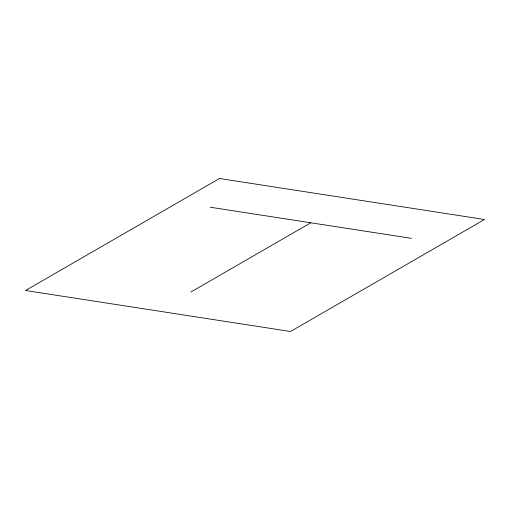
<?xml version="1.0" encoding="UTF-8"?>
<svg xmlns="http://www.w3.org/2000/svg" width="510" height="510" viewBox="0 0 510 510"><rect width="100%" height="100%" fill="white"/><g stroke="black" fill="none" stroke-linecap="round" stroke-linejoin="round"><path stroke-width="0.76" d="M190.861 292.032L310.8 222.781M210.216 207.219L411.392 238.342M219.498 178.5L25.5 290.502L290.502 331.5L484.5 219.498L219.498 178.5"/></g></svg>
